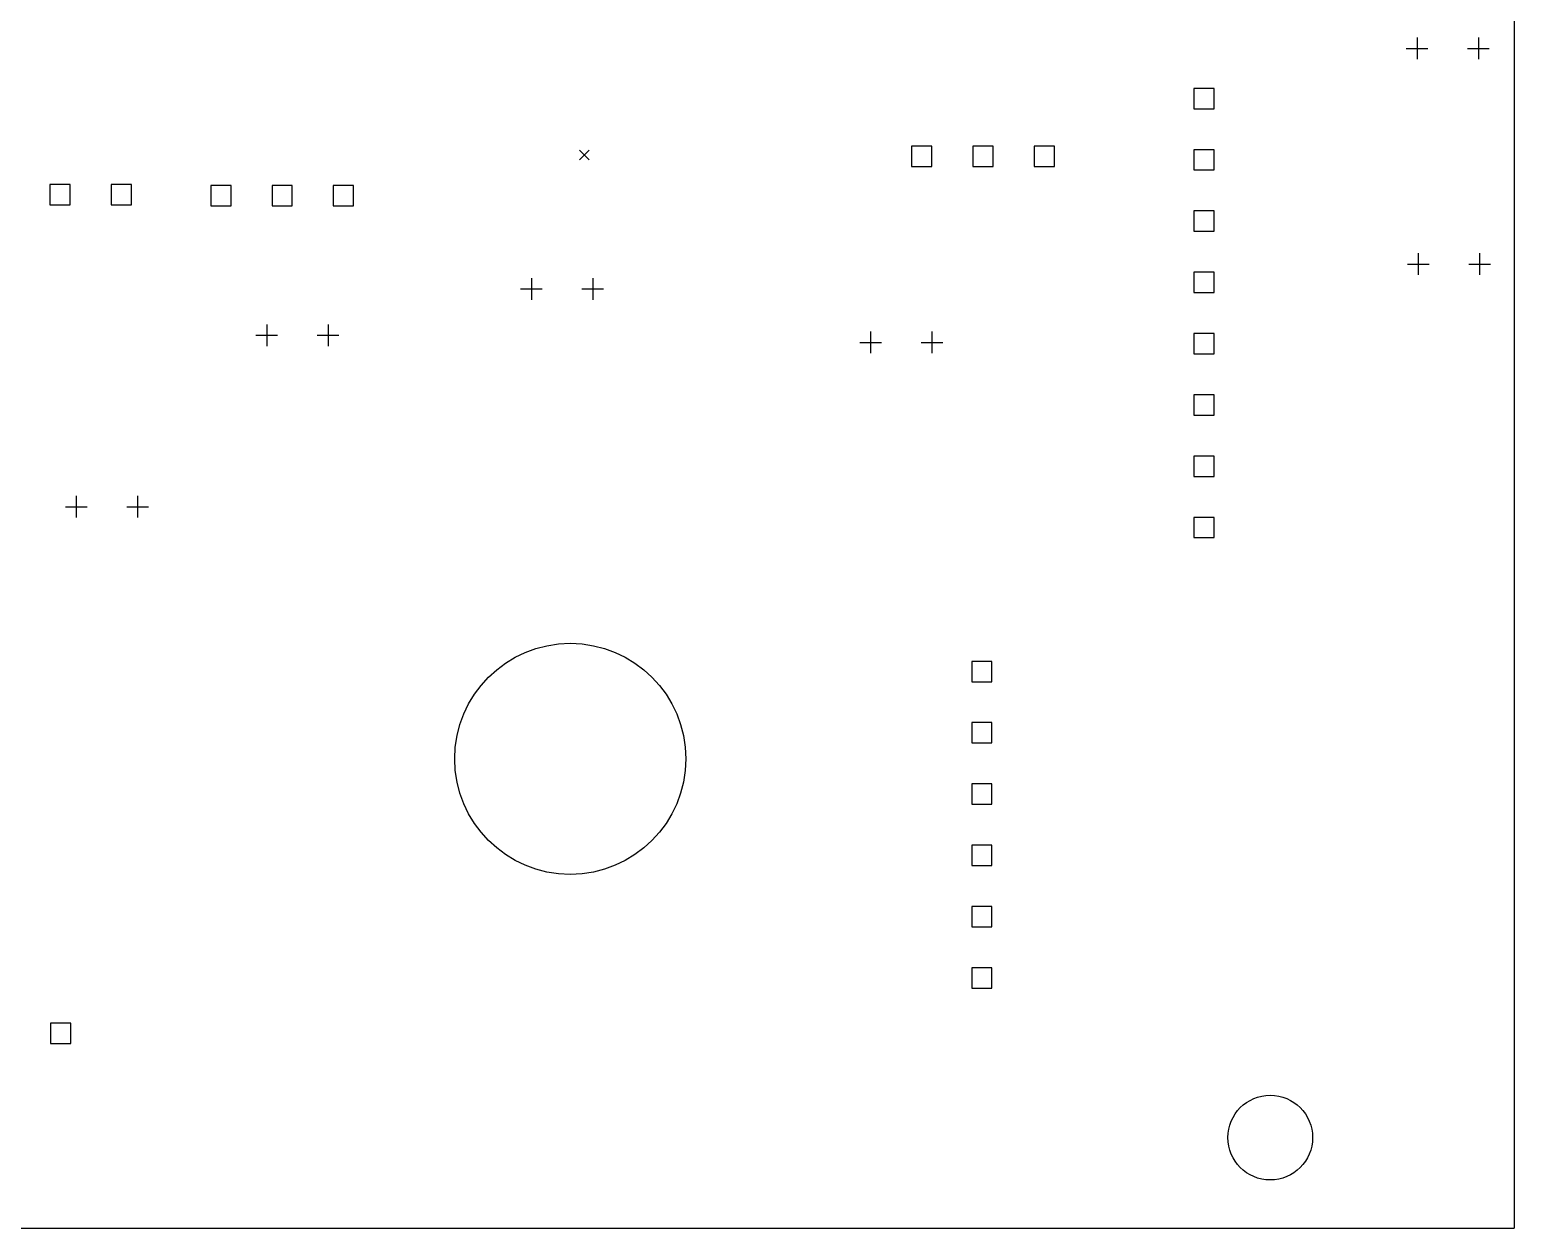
# Model space of a CAD drawing. Extents: x 86 to 208, y -156 to -24.
# Drawn here: x 146 to 207.5, y -139.7 to -90.1 of the extents above; entities that cross this region are included whole.
import ezdxf

# ---------------------------------------------------------------- set-up
doc = ezdxf.new("R2010")
doc.units = 0
doc.layers.add('BLACK', color=7, linetype='CONTINUOUS')

msp = doc.modelspace()

# ---------------------------------------------------------------- linework, layer by layer
at = {"layer": 'BLACK', "linetype": 'CONTINUOUS'}
for p, q in [((207.53, -24.04), (207.53, -139.74)), ((203.5, -90.38), (203.5, -91.28)), ((206.04, -90.38), (206.04, -91.28)), ((203.05, -90.83), (203.95, -90.83)), ((205.59, -90.83), (206.49, -90.83)), ((195.090733, -92.489267), (194.249267, -92.489267)), ((194.249267, -92.489267), (194.249267, -93.330733)), ((195.090733, -93.330733), (195.090733, -92.489267)), ((194.249267, -93.330733), (195.090733, -93.330733)), ((168.7847, -95.0495), (169.1847, -95.4495)), ((169.1847, -95.0495), (168.7847, -95.4495)), ((183.390733, -94.889267), (182.549267, -94.889267)), ((182.549267, -94.889267), (182.549267, -95.730733)), ((183.390733, -95.730733), (183.390733, -94.889267)), ((185.930733, -94.889267), (185.089267, -94.889267)), ((185.089267, -94.889267), (185.089267, -95.730733)), ((185.930733, -95.730733), (185.930733, -94.889267)), ((188.470733, -94.889267), (187.629267, -94.889267)), ((187.629267, -94.889267), (187.629267, -95.730733)), ((188.470733, -95.730733), (188.470733, -94.889267)), ((195.090733, -95.029267), (194.249267, -95.029267)), ((194.249267, -95.029267), (194.249267, -95.870733)), ((195.090733, -95.870733), (195.090733, -95.029267)), ((182.549267, -95.730733), (183.390733, -95.730733)), ((185.089267, -95.730733), (185.930733, -95.730733)), ((187.629267, -95.730733), (188.470733, -95.730733)), ((194.249267, -95.870733), (195.090733, -95.870733)), ((147.670733, -96.469267), (146.829267, -96.469267)), ((146.829267, -96.469267), (146.829267, -97.310733)), ((147.670733, -97.310733), (147.670733, -96.469267)), ((150.210733, -96.469267), (149.369267, -96.469267)), ((149.369267, -96.469267), (149.369267, -97.310733)), ((150.210733, -97.310733), (150.210733, -96.469267)), ((154.340733, -96.509267), (153.499267, -96.509267)), ((153.499267, -96.509267), (153.499267, -97.350733)), ((154.340733, -97.350733), (154.340733, -96.509267)), ((156.880733, -96.509267), (156.039267, -96.509267)), ((156.039267, -96.509267), (156.039267, -97.350733)), ((156.880733, -97.350733), (156.880733, -96.509267)), ((159.420733, -96.509267), (158.579267, -96.509267)), ((158.579267, -96.509267), (158.579267, -97.350733)), ((159.420733, -97.350733), (159.420733, -96.509267)), ((146.829267, -97.310733), (147.670733, -97.310733)), ((149.369267, -97.310733), (150.210733, -97.310733)), ((153.499267, -97.350733), (154.340733, -97.350733)), ((156.039267, -97.350733), (156.880733, -97.350733)), ((158.579267, -97.350733), (159.420733, -97.350733)), ((195.090733, -97.569267), (194.249267, -97.569267)), ((194.249267, -97.569267), (194.249267, -98.410733)), ((195.090733, -98.410733), (195.090733, -97.569267)), ((194.249267, -98.410733), (195.090733, -98.410733)), ((203.55, -99.32), (203.55, -100.22)), ((206.09, -99.32), (206.09, -100.22)), ((195.090733, -100.109267), (194.249267, -100.109267)), ((194.249267, -100.109267), (194.249267, -100.950733)), ((195.090733, -100.950733), (195.090733, -100.109267)), ((203.1, -99.77), (204, -99.77)), ((205.64, -99.77), (206.54, -99.77)), ((166.34, -100.8), (167.24, -100.8)), ((166.79, -100.35), (166.79, -101.25)), ((168.88, -100.8), (169.78, -100.8)), ((169.33, -100.35), (169.33, -101.25)), ((194.249267, -100.950733), (195.090733, -100.950733)), ((155.37, -102.72), (156.27, -102.72)), ((155.82, -102.27), (155.82, -103.17)), ((157.91, -102.72), (158.81, -102.72)), ((158.36, -102.27), (158.36, -103.17)), ((180.85, -102.57), (180.85, -103.47)), ((183.39, -102.57), (183.39, -103.47)), ((195.090733, -102.649267), (194.249267, -102.649267)), ((194.249267, -102.649267), (194.249267, -103.490733)), ((195.090733, -103.490733), (195.090733, -102.649267)), ((180.4, -103.02), (181.3, -103.02)), ((182.94, -103.02), (183.84, -103.02)), ((194.249267, -103.490733), (195.090733, -103.490733)), ((195.090733, -105.189267), (194.249267, -105.189267)), ((194.249267, -105.189267), (194.249267, -106.030733)), ((195.090733, -106.030733), (195.090733, -105.189267)), ((194.249267, -106.030733), (195.090733, -106.030733)), ((195.090733, -107.729267), (194.249267, -107.729267)), ((194.249267, -107.729267), (194.249267, -108.570733)), ((195.090733, -108.570733), (195.090733, -107.729267)), ((194.249267, -108.570733), (195.090733, -108.570733)), ((147.925, -109.38), (147.925, -110.28)), ((150.465, -109.38), (150.465, -110.28)), ((147.475, -109.83), (148.375, -109.83)), ((150.015, -109.83), (150.915, -109.83)), ((195.090733, -110.269267), (194.249267, -110.269267)), ((194.249267, -110.269267), (194.249267, -111.110733)), ((195.090733, -111.110733), (195.090733, -110.269267)), ((194.249267, -111.110733), (195.090733, -111.110733)), ((185.880733, -116.239267), (185.039267, -116.239267)), ((185.039267, -116.239267), (185.039267, -117.080733)), ((185.880733, -117.080733), (185.880733, -116.239267)), ((185.039267, -117.080733), (185.880733, -117.080733)), ((185.880733, -118.779267), (185.039267, -118.779267)), ((185.039267, -118.779267), (185.039267, -119.620733)), ((185.880733, -119.620733), (185.880733, -118.779267)), ((185.039267, -119.620733), (185.880733, -119.620733)), ((185.880733, -121.319267), (185.039267, -121.319267)), ((185.039267, -121.319267), (185.039267, -122.160733)), ((185.880733, -122.160733), (185.880733, -121.319267)), ((185.039267, -122.160733), (185.880733, -122.160733)), ((185.880733, -123.859267), (185.039267, -123.859267)), ((185.039267, -123.859267), (185.039267, -124.700733)), ((185.880733, -124.700733), (185.880733, -123.859267)), ((185.039267, -124.700733), (185.880733, -124.700733)), ((185.880733, -126.399267), (185.039267, -126.399267)), ((185.039267, -126.399267), (185.039267, -127.240733)), ((185.880733, -127.240733), (185.880733, -126.399267)), ((185.039267, -127.240733), (185.880733, -127.240733)), ((185.880733, -128.939267), (185.039267, -128.939267)), ((185.039267, -128.939267), (185.039267, -129.780733)), ((185.880733, -129.780733), (185.880733, -128.939267)), ((185.039267, -129.780733), (185.880733, -129.780733)), ((147.700733, -131.239267), (146.859267, -131.239267)), ((146.859267, -131.239267), (146.859267, -132.080733)), ((147.700733, -132.080733), (147.700733, -131.239267)), ((146.859267, -132.080733), (147.700733, -132.080733)), ((86.77, -139.74), (207.53, -139.74))]:
    msp.add_line(p, q, dxfattribs=at)
at = {"layer": 'BLACK'}
for centre, radius in [((168.4, -120.28), 4.788403), ((197.414267, -135.98), 1.755733)]:
    msp.add_circle(centre, radius, dxfattribs=at)

doc.saveas('drawing.dxf')
